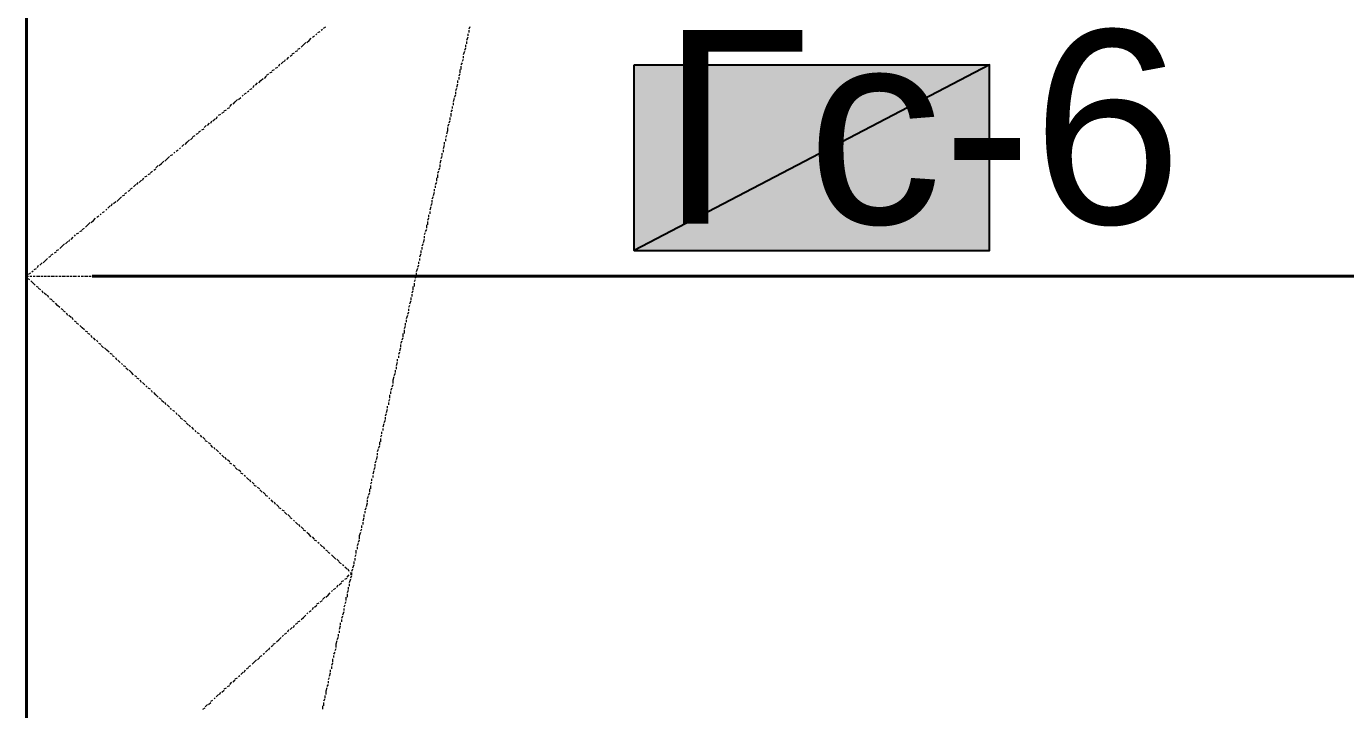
# Model space of a CAD drawing. Extents: x 8 to 21351, y 0 to 420.
# Drawn here: x 15752.01 to 15777, y 187.61 to 200.54 of the extents above; entities that cross this region are included whole.
import ezdxf

# ---------------------------------------------------------------- set-up
doc = ezdxf.new("R2010")
doc.units = 0
doc.styles.add('TEYPDFCAD_TEXT', font='arial.ttf')

msp = doc.modelspace()

# ---------------------------------------------------------------- hatches: boundary and pattern name
at = {"true_color": 0xffffff}
h = msp.add_hatch(color=0, dxfattribs=at)
h.paths.add_polyline_path([(15763.523, 199.813), (15770.254, 199.813), (15763.523, 196.3)])
h.paths.add_polyline_path([(15770.254, 199.813), (15763.523, 196.3), (15770.254, 196.3)])

# ---------------------------------------------------------------- linework, layer by layer
at = {"color": 7, "lineweight": 40}
for p, q in [((15752.008, 262.065), (15752.008, 174.561)), ((15780.753, 195.813), (15753.257, 195.813))]:
    msp.add_line(p, q, dxfattribs=at)
at = {"color": 7, "lineweight": 5}
for p, q in [((15752.008, 200.533), (15752.008, 200.491)), ((15752.008, 200.47), (15752.008, 200.427)), ((15757.533, 200.427), (15757.575, 200.448)), ((15757.596, 200.47), (15757.618, 200.491)), ((15757.639, 200.512), (15757.681, 200.533)), ((15760.412, 200.533), (15760.39, 200.491)), ((15760.39, 200.47), (15760.39, 200.427)), ((15752.008, 200.406), (15752.008, 200.364)), ((15752.008, 200.343), (15752.008, 200.279)), ((15752.008, 200.258), (15752.008, 200.215)), ((15752.008, 200.194), (15752.008, 200.152)), ((15757.215, 200.152), (15757.258, 200.194)), ((15757.258, 200.194), (15757.3, 200.237)), ((15757.321, 200.237), (15757.364, 200.279)), ((15757.364, 200.279), (15757.406, 200.321)), ((15757.427, 200.343), (15757.469, 200.364)), ((15757.491, 200.385), (15757.512, 200.406)), ((15760.327, 200.194), (15760.327, 200.152)), ((15760.369, 200.343), (15760.348, 200.279)), ((15760.348, 200.258), (15760.348, 200.215)), ((15760.369, 200.406), (15760.369, 200.364)), ((15752.008, 200.131), (15752.008, 200.067)), ((15752.008, 200.046), (15752.008, 200.004)), ((15752.008, 199.983), (15752.008, 199.94)), ((15756.94, 199.919), (15756.983, 199.962)), ((15757.004, 199.983), (15757.046, 200.004)), ((15757.046, 200.025), (15757.088, 200.046)), ((15757.11, 200.067), (15757.152, 200.089)), ((15757.152, 200.11), (15757.194, 200.131)), ((15760.306, 200.067), (15760.285, 200.004)), ((15760.285, 199.983), (15760.285, 199.94)), ((15760.327, 200.131), (15760.306, 200.089)), ((15752.008, 199.919), (15752.008, 199.856)), ((15752.008, 199.834), (15752.008, 199.792)), ((15752.008, 199.771), (15752.008, 199.729)), ((15752.008, 199.708), (15752.008, 199.644)), ((15756.665, 199.708), (15756.707, 199.729)), ((15756.729, 199.75), (15756.771, 199.771)), ((15756.792, 199.792), (15756.813, 199.834)), ((15756.834, 199.834), (15756.877, 199.877)), ((15756.898, 199.877), (15756.919, 199.919)), ((15760.221, 199.729), (15760.221, 199.665)), ((15760.263, 199.856), (15760.242, 199.813)), ((15760.242, 199.792), (15760.242, 199.729)), ((15760.285, 199.919), (15760.263, 199.877)), ((15752.008, 199.623), (15752.008, 199.581)), ((15752.008, 199.559), (15752.008, 199.517)), ((15752.008, 199.496), (15752.008, 199.453)), ((15756.348, 199.432), (15756.39, 199.475)), ((15756.411, 199.475), (15756.453, 199.517)), ((15756.453, 199.517), (15756.496, 199.559)), ((15756.517, 199.559), (15756.559, 199.602)), ((15756.559, 199.623), (15756.602, 199.644)), ((15756.623, 199.665), (15756.665, 199.686)), ((15760.179, 199.453), (15760.158, 199.39)), ((15760.179, 199.517), (15760.179, 199.475)), ((15760.221, 199.644), (15760.2, 199.602)), ((15760.2, 199.581), (15760.2, 199.538)), ((15752.008, 199.432), (15752.008, 199.369)), ((15752.008, 199.348), (15752.008, 199.305)), ((15752.008, 199.284), (15752.008, 199.242)), ((15752.008, 199.221), (15752.008, 199.157)), ((15756.03, 199.157), (15756.072, 199.2)), ((15756.094, 199.221), (15756.115, 199.242)), ((15756.136, 199.263), (15756.178, 199.284)), ((15756.199, 199.305), (15756.221, 199.327)), ((15756.242, 199.348), (15756.284, 199.369)), ((15756.305, 199.39), (15756.326, 199.432)), ((15760.136, 199.242), (15760.115, 199.2)), ((15760.158, 199.369), (15760.136, 199.327)), ((15760.136, 199.305), (15760.136, 199.263)), ((15752.008, 199.136), (15752.008, 199.094)), ((15752.008, 199.072), (15752.008, 199.03)), ((15752.008, 199.009), (15752.008, 198.946)), ((15755.755, 198.946), (15755.797, 198.967)), ((15755.818, 198.988), (15755.861, 199.009)), ((15755.861, 199.03), (15755.903, 199.072)), ((15755.924, 199.072), (15755.967, 199.115)), ((15755.967, 199.115), (15756.009, 199.157)), ((15760.073, 198.967), (15760.052, 198.924)), ((15760.073, 199.03), (15760.073, 198.988)), ((15760.115, 199.178), (15760.094, 199.115)), ((15760.094, 199.094), (15760.094, 199.051)), ((15752.008, 198.924), (15752.008, 198.882)), ((15752.008, 198.861), (15752.008, 198.818)), ((15752.008, 198.797), (15752.008, 198.734)), ((15752.008, 198.734), (15752.008, 198.67)), ((15755.437, 198.67), (15755.48, 198.713)), ((15755.501, 198.713), (15755.522, 198.755)), ((15755.543, 198.755), (15755.586, 198.797)), ((15755.607, 198.797), (15755.628, 198.84)), ((15755.649, 198.861), (15755.691, 198.882)), ((15755.713, 198.903), (15755.755, 198.924)), ((15760.031, 198.755), (15760.009, 198.713)), ((15760.031, 198.818), (15760.031, 198.776)), ((15760.052, 198.903), (15760.052, 198.84)), ((15752.008, 198.649), (15752.008, 198.607)), ((15752.008, 198.586), (15752.008, 198.543)), ((15752.008, 198.522), (15752.008, 198.459)), ((15755.162, 198.459), (15755.205, 198.48)), ((15755.226, 198.501), (15755.268, 198.522)), ((15755.268, 198.543), (15755.31, 198.565)), ((15755.332, 198.586), (15755.374, 198.607)), ((15755.374, 198.628), (15755.416, 198.67)), ((15759.967, 198.48), (15759.946, 198.438)), ((15759.988, 198.565), (15759.967, 198.501)), ((15760.009, 198.691), (15759.988, 198.649)), ((15759.988, 198.628), (15759.988, 198.565)), ((15752.008, 198.438), (15752.008, 198.395)), ((15752.008, 198.374), (15752.008, 198.332)), ((15752.008, 198.31), (15752.008, 198.247)), ((15752.008, 198.226), (15752.008, 198.184)), ((15754.845, 198.184), (15754.887, 198.205)), ((15754.908, 198.226), (15754.929, 198.247)), ((15754.951, 198.268), (15754.993, 198.31)), ((15755.014, 198.31), (15755.056, 198.353)), ((15755.056, 198.353), (15755.099, 198.395)), ((15755.12, 198.395), (15755.162, 198.438)), ((15759.925, 198.289), (15759.904, 198.226)), ((15759.904, 198.205), (15759.904, 198.162)), ((15759.925, 198.353), (15759.925, 198.31)), ((15759.946, 198.416), (15759.946, 198.374)), ((15752.008, 198.162), (15752.008, 198.12)), ((15752.008, 198.099), (15752.008, 198.035)), ((15752.008, 198.014), (15752.008, 197.972)), ((15752.008, 197.951), (15752.008, 197.908)), ((15754.527, 197.908), (15754.57, 197.951)), ((15754.57, 197.951), (15754.612, 197.993)), ((15754.633, 197.993), (15754.675, 198.035)), ((15754.675, 198.035), (15754.718, 198.078)), ((15754.739, 198.099), (15754.781, 198.12)), ((15754.802, 198.141), (15754.824, 198.162)), ((15759.861, 198.014), (15759.84, 197.951)), ((15759.882, 198.078), (15759.861, 198.035)), ((15759.882, 198.141), (15759.882, 198.099)), ((15752.008, 197.887), (15752.008, 197.824)), ((15752.008, 197.824), (15752.008, 197.76)), ((15752.008, 197.739), (15752.008, 197.697)), ((15754.252, 197.697), (15754.294, 197.718)), ((15754.316, 197.739), (15754.358, 197.76)), ((15754.358, 197.781), (15754.4, 197.803)), ((15754.421, 197.824), (15754.464, 197.845)), ((15754.464, 197.866), (15754.506, 197.908)), ((15759.819, 197.803), (15759.798, 197.76)), ((15759.798, 197.739), (15759.798, 197.675)), ((15759.84, 197.866), (15759.819, 197.824)), ((15759.84, 197.929), (15759.84, 197.887)), ((15752.008, 197.675), (15752.008, 197.633)), ((15752.008, 197.612), (15752.008, 197.548)), ((15752.008, 197.527), (15752.008, 197.485)), ((15752.008, 197.464), (15752.008, 197.422)), ((15753.977, 197.464), (15754.019, 197.485)), ((15754.04, 197.506), (15754.083, 197.548)), ((15754.104, 197.548), (15754.125, 197.591)), ((15754.146, 197.591), (15754.189, 197.633)), ((15754.21, 197.633), (15754.231, 197.675)), ((15759.734, 197.464), (15759.734, 197.422)), ((15759.777, 197.591), (15759.755, 197.548)), ((15759.755, 197.527), (15759.755, 197.485)), ((15759.777, 197.675), (15759.777, 197.612)), ((15752.008, 197.4), (15752.008, 197.337)), ((15752.008, 197.316), (15752.008, 197.273)), ((15752.008, 197.252), (15752.008, 197.21)), ((15753.659, 197.189), (15753.702, 197.231)), ((15753.723, 197.231), (15753.765, 197.273)), ((15753.765, 197.273), (15753.808, 197.316)), ((15753.829, 197.337), (15753.871, 197.358)), ((15753.871, 197.379), (15753.913, 197.4)), ((15753.935, 197.422), (15753.977, 197.443)), ((15759.713, 197.316), (15759.692, 197.273)), ((15759.692, 197.252), (15759.692, 197.21)), ((15759.734, 197.4), (15759.713, 197.337)), ((15752.008, 197.189), (15752.008, 197.125)), ((15752.008, 197.104), (15752.008, 197.062)), ((15752.008, 197.041), (15752.008, 196.998)), ((15752.008, 196.977), (15752.008, 196.913)), ((15753.342, 196.935), (15753.384, 196.956)), ((15753.405, 196.977), (15753.427, 196.998)), ((15753.448, 197.019), (15753.49, 197.041)), ((15753.511, 197.062), (15753.532, 197.083)), ((15753.554, 197.104), (15753.596, 197.146)), ((15753.617, 197.146), (15753.638, 197.189)), ((15759.628, 196.977), (15759.628, 196.935)), ((15759.671, 197.125), (15759.65, 197.062)), ((15759.65, 197.041), (15759.65, 196.998)), ((15759.692, 197.189), (15759.671, 197.146)), ((15752.008, 196.913), (15752.008, 196.85)), ((15752.008, 196.829), (15752.008, 196.786)), ((15752.008, 196.765), (15752.008, 196.723)), ((15752.008, 196.702), (15752.008, 196.638)), ((15753.067, 196.702), (15753.109, 196.723)), ((15753.13, 196.744), (15753.173, 196.786)), ((15753.173, 196.786), (15753.215, 196.829)), ((15753.236, 196.829), (15753.278, 196.871)), ((15753.278, 196.871), (15753.321, 196.913)), ((15759.586, 196.702), (15759.565, 196.66)), ((15759.586, 196.786), (15759.586, 196.723)), ((15759.628, 196.913), (15759.607, 196.871)), ((15759.607, 196.85), (15759.607, 196.786)), ((15752.008, 196.617), (15752.008, 196.575)), ((15752.008, 196.554), (15752.008, 196.511)), ((15752.008, 196.49), (15752.008, 196.427)), ((15752.749, 196.427), (15752.792, 196.469)), ((15752.813, 196.469), (15752.834, 196.511)), ((15752.855, 196.511), (15752.897, 196.554)), ((15752.919, 196.575), (15752.94, 196.596)), ((15752.961, 196.617), (15753.003, 196.638)), ((15753.024, 196.66), (15753.067, 196.681)), ((15759.544, 196.511), (15759.523, 196.448)), ((15759.565, 196.638), (15759.544, 196.596)), ((15759.544, 196.575), (15759.544, 196.532)), ((15752.008, 196.405), (15752.008, 196.363)), ((15752.008, 196.342), (15752.008, 196.3)), ((15752.008, 196.279), (15752.008, 196.215)), ((15752.474, 196.215), (15752.516, 196.236)), ((15752.538, 196.257), (15752.58, 196.279)), ((15752.58, 196.3), (15752.622, 196.321)), ((15752.643, 196.342), (15752.686, 196.384)), ((15752.686, 196.384), (15752.728, 196.427)), ((15759.48, 196.236), (15759.459, 196.173)), ((15759.48, 196.3), (15759.48, 196.257)), ((15759.523, 196.427), (15759.501, 196.384)), ((15759.501, 196.363), (15759.501, 196.321)), ((15752.008, 196.194), (15752.008, 196.151)), ((15752.008, 196.13), (15752.008, 196.088)), ((15752.008, 196.067), (15752.008, 196.003)), ((15752.008, 196.003), (15752.008, 195.94)), ((15752.157, 195.94), (15752.199, 195.961)), ((15752.22, 195.982), (15752.241, 196.024)), ((15752.262, 196.024), (15752.305, 196.067)), ((15752.326, 196.067), (15752.368, 196.109)), ((15752.368, 196.109), (15752.411, 196.151)), ((15752.432, 196.173), (15752.474, 196.194)), ((15759.417, 195.961), (15759.396, 195.898)), ((15759.438, 196.024), (15759.417, 195.982)), ((15759.438, 196.088), (15759.438, 196.046)), ((15759.459, 196.151), (15759.459, 196.109)), ((15752.008, 195.919), (15752.008, 195.876)), ((15752.008, 195.855), (15752.008, 195.813)), ((15752.008, 195.813), (15752.03, 195.834)), ((15752.008, 195.813), (15752.051, 195.813)), ((15752.03, 195.792), (15752.008, 195.813)), ((15752.008, 195.792), (15752.008, 195.728)), ((15752.008, 195.707), (15752.008, 195.665)), ((15752.072, 195.749), (15752.03, 195.77)), ((15752.051, 195.855), (15752.093, 195.876)), ((15752.072, 195.813), (15752.114, 195.813)), ((15752.135, 195.686), (15752.093, 195.728)), ((15752.114, 195.898), (15752.135, 195.919)), ((15752.135, 195.813), (15752.178, 195.813)), ((15752.199, 195.813), (15752.262, 195.813)), ((15752.284, 195.813), (15752.326, 195.813)), ((15752.347, 195.813), (15752.389, 195.813)), ((15752.411, 195.813), (15752.453, 195.813)), ((15752.474, 195.813), (15752.538, 195.813)), ((15752.559, 195.813), (15752.601, 195.813)), ((15752.622, 195.813), (15752.665, 195.813)), ((15752.686, 195.813), (15752.749, 195.813)), ((15752.77, 195.813), (15752.813, 195.813)), ((15752.834, 195.813), (15752.876, 195.813)), ((15752.897, 195.813), (15752.961, 195.813)), ((15752.982, 195.813), (15753.024, 195.813)), ((15753.046, 195.813), (15753.088, 195.813)), ((15753.109, 195.813), (15753.173, 195.813)), ((15753.194, 195.813), (15753.236, 195.813)), ((15753.257, 195.813), (15753.3, 195.813)), ((15753.321, 195.813), (15753.363, 195.813)), ((15753.384, 195.813), (15753.448, 195.813)), ((15753.469, 195.813), (15753.511, 195.813)), ((15753.532, 195.813), (15753.575, 195.813)), ((15753.596, 195.813), (15753.659, 195.813)), ((15753.681, 195.813), (15753.723, 195.813)), ((15753.744, 195.813), (15753.786, 195.813)), ((15753.808, 195.813), (15753.871, 195.813)), ((15753.892, 195.813), (15753.935, 195.813)), ((15753.956, 195.813), (15753.998, 195.813)), ((15754.019, 195.813), (15754.083, 195.813)), ((15754.083, 195.813), (15754.146, 195.813)), ((15754.167, 195.813), (15754.21, 195.813)), ((15754.231, 195.813), (15754.273, 195.813)), ((15754.294, 195.813), (15754.358, 195.813)), ((15754.379, 195.813), (15754.421, 195.813)), ((15754.443, 195.813), (15754.485, 195.813)), ((15754.506, 195.813), (15754.57, 195.813)), ((15754.591, 195.813), (15754.633, 195.813)), ((15754.654, 195.813), (15754.697, 195.813)), ((15754.718, 195.813), (15754.781, 195.813)), ((15754.802, 195.813), (15754.845, 195.813)), ((15754.866, 195.813), (15754.908, 195.813)), ((15754.929, 195.813), (15754.993, 195.813)), ((15754.993, 195.813), (15755.056, 195.813)), ((15755.078, 195.813), (15755.12, 195.813)), ((15755.141, 195.813), (15755.183, 195.813)), ((15755.205, 195.813), (15755.268, 195.813)), ((15755.289, 195.813), (15755.332, 195.813)), ((15755.353, 195.813), (15755.395, 195.813)), ((15755.416, 195.813), (15755.48, 195.813)), ((15755.501, 195.813), (15755.543, 195.813)), ((15755.564, 195.813), (15755.607, 195.813)), ((15755.628, 195.813), (15755.691, 195.813)), ((15755.713, 195.813), (15755.755, 195.813)), ((15755.776, 195.813), (15755.818, 195.813)), ((15755.84, 195.813), (15755.903, 195.813)), ((15755.903, 195.813), (15755.967, 195.813)), ((15755.988, 195.813), (15756.03, 195.813)), ((15756.051, 195.813), (15756.094, 195.813)), ((15756.115, 195.813), (15756.178, 195.813)), ((15756.199, 195.813), (15756.242, 195.813)), ((15756.263, 195.813), (15756.305, 195.813)), ((15756.326, 195.813), (15756.39, 195.813)), ((15756.411, 195.813), (15756.453, 195.813)), ((15756.475, 195.813), (15756.517, 195.813)), ((15756.538, 195.813), (15756.602, 195.813)), ((15756.623, 195.813), (15756.665, 195.813)), ((15756.686, 195.813), (15756.729, 195.813)), ((15756.75, 195.813), (15756.813, 195.813)), ((15756.813, 195.813), (15756.877, 195.813)), ((15756.898, 195.813), (15756.94, 195.813)), ((15756.961, 195.813), (15757.004, 195.813)), ((15757.025, 195.813), (15757.088, 195.813)), ((15757.11, 195.813), (15757.152, 195.813)), ((15757.173, 195.813), (15757.215, 195.813)), ((15757.237, 195.813), (15757.3, 195.813)), ((15757.321, 195.813), (15757.364, 195.813)), ((15757.385, 195.813), (15757.427, 195.813)), ((15757.448, 195.813), (15757.512, 195.813)), ((15757.533, 195.813), (15757.575, 195.813)), ((15757.596, 195.813), (15757.639, 195.813)), ((15757.66, 195.813), (15757.723, 195.813)), ((15757.723, 195.813), (15757.787, 195.813)), ((15757.808, 195.813), (15757.85, 195.813)), ((15757.872, 195.813), (15757.914, 195.813)), ((15757.935, 195.813), (15757.999, 195.813)), ((15758.02, 195.813), (15758.062, 195.813)), ((15758.083, 195.813), (15758.126, 195.813)), ((15758.147, 195.813), (15758.21, 195.813)), ((15758.231, 195.813), (15758.274, 195.813)), ((15758.295, 195.813), (15758.337, 195.813)), ((15758.358, 195.813), (15758.422, 195.813)), ((15758.443, 195.813), (15758.485, 195.813)), ((15758.507, 195.813), (15758.549, 195.813)), ((15758.57, 195.813), (15758.634, 195.813)), ((15758.634, 195.813), (15758.697, 195.813)), ((15758.718, 195.813), (15758.761, 195.813)), ((15758.782, 195.813), (15758.824, 195.813)), ((15758.845, 195.813), (15758.909, 195.813)), ((15758.93, 195.813), (15758.972, 195.813)), ((15758.993, 195.813), (15759.036, 195.813)), ((15759.057, 195.813), (15759.12, 195.813)), ((15759.142, 195.813), (15759.184, 195.813)), ((15759.205, 195.813), (15759.247, 195.813)), ((15759.269, 195.813), (15759.332, 195.813)), ((15759.353, 195.813), (15759.374, 195.813)), ((15759.374, 195.749), (15759.353, 195.707)), ((15759.396, 195.813), (15759.374, 195.77)), ((15759.396, 195.876), (15759.396, 195.834)), ((15752.008, 195.643), (15752.008, 195.601)), ((15752.008, 195.58), (15752.008, 195.517)), ((15752.008, 195.495), (15752.008, 195.453)), ((15752.178, 195.643), (15752.135, 195.686)), ((15752.241, 195.601), (15752.199, 195.622)), ((15752.284, 195.559), (15752.241, 195.58)), ((15752.326, 195.495), (15752.305, 195.538)), ((15752.389, 195.453), (15752.347, 195.495)), ((15752.432, 195.411), (15752.411, 195.453)), ((15759.332, 195.538), (15759.311, 195.495)), ((15759.311, 195.474), (15759.311, 195.432)), ((15759.332, 195.622), (15759.332, 195.559)), ((15759.353, 195.686), (15759.353, 195.622)), ((15752.008, 195.432), (15752.008, 195.389)), ((15752.008, 195.368), (15752.008, 195.305)), ((15752.008, 195.284), (15752.008, 195.241)), ((15752.008, 195.22), (15752.008, 195.178)), ((15752.495, 195.368), (15752.453, 195.389)), ((15752.538, 195.326), (15752.495, 195.347)), ((15752.601, 195.262), (15752.559, 195.305)), ((15752.643, 195.22), (15752.601, 195.262)), ((15752.707, 195.178), (15752.665, 195.199)), ((15759.269, 195.262), (15759.247, 195.22)), ((15759.247, 195.199), (15759.247, 195.157)), ((15759.29, 195.347), (15759.269, 195.284)), ((15759.29, 195.411), (15759.29, 195.368)), ((15752.008, 195.157), (15752.008, 195.093)), ((15752.008, 195.093), (15752.008, 195.03)), ((15752.008, 195.008), (15752.008, 194.966)), ((15752.008, 194.945), (15752.008, 194.903)), ((15752.749, 195.136), (15752.707, 195.157)), ((15752.792, 195.072), (15752.77, 195.114)), ((15752.855, 195.03), (15752.813, 195.072)), ((15752.897, 194.987), (15752.876, 195.03)), ((15752.961, 194.945), (15752.919, 194.966)), ((15759.226, 195.072), (15759.205, 195.008)), ((15759.205, 194.987), (15759.205, 194.945)), ((15759.247, 195.136), (15759.226, 195.093)), ((15752.008, 194.881), (15752.008, 194.818)), ((15752.008, 194.797), (15752.008, 194.755)), ((15752.008, 194.733), (15752.008, 194.691)), ((15753.003, 194.903), (15752.961, 194.924)), ((15753.067, 194.839), (15753.024, 194.881)), ((15753.109, 194.797), (15753.067, 194.839)), ((15753.173, 194.755), (15753.13, 194.776)), ((15753.215, 194.712), (15753.173, 194.733)), ((15759.142, 194.733), (15759.142, 194.67)), ((15759.184, 194.86), (15759.163, 194.818)), ((15759.163, 194.797), (15759.163, 194.733)), ((15759.184, 194.924), (15759.184, 194.881)), ((15752.008, 194.67), (15752.008, 194.606)), ((15752.008, 194.585), (15752.008, 194.543)), ((15752.008, 194.522), (15752.008, 194.479)), ((15752.008, 194.458), (15752.008, 194.395)), ((15753.257, 194.649), (15753.236, 194.691)), ((15753.321, 194.606), (15753.278, 194.649)), ((15753.363, 194.564), (15753.342, 194.606)), ((15753.427, 194.522), (15753.384, 194.543)), ((15753.469, 194.458), (15753.427, 194.5)), ((15753.532, 194.416), (15753.49, 194.458)), ((15759.099, 194.458), (15759.078, 194.395)), ((15759.12, 194.585), (15759.099, 194.543)), ((15759.099, 194.522), (15759.099, 194.479)), ((15759.142, 194.649), (15759.12, 194.606)), ((15752.008, 194.374), (15752.008, 194.331)), ((15752.008, 194.31), (15752.008, 194.268)), ((15752.008, 194.246), (15752.008, 194.183)), ((15753.575, 194.374), (15753.532, 194.416)), ((15753.638, 194.331), (15753.596, 194.352)), ((15753.681, 194.289), (15753.638, 194.31)), ((15753.723, 194.225), (15753.702, 194.268)), ((15753.786, 194.183), (15753.744, 194.225)), ((15759.036, 194.246), (15759.036, 194.204)), ((15759.078, 194.374), (15759.057, 194.331)), ((15759.057, 194.31), (15759.057, 194.268)), ((15752.008, 194.183), (15752.008, 194.119)), ((15752.008, 194.098), (15752.008, 194.056)), ((15752.008, 194.035), (15752.008, 193.993)), ((15752.008, 193.971), (15752.008, 193.908)), ((15753.829, 194.141), (15753.808, 194.162)), ((15753.892, 194.098), (15753.85, 194.119)), ((15753.935, 194.035), (15753.892, 194.077)), ((15753.998, 193.993), (15753.956, 194.035)), ((15754.04, 193.95), (15753.998, 193.993)), ((15758.993, 193.971), (15758.972, 193.929)), ((15758.993, 194.035), (15758.993, 193.993)), ((15759.036, 194.183), (15759.015, 194.119)), ((15759.015, 194.098), (15759.015, 194.056)), ((15752.008, 193.887), (15752.008, 193.844)), ((15752.008, 193.823), (15752.008, 193.781)), ((15752.008, 193.76), (15752.008, 193.696)), ((15754.104, 193.908), (15754.062, 193.929)), ((15754.146, 193.865), (15754.104, 193.887)), ((15754.189, 193.802), (15754.167, 193.844)), ((15754.252, 193.76), (15754.21, 193.802)), ((15754.294, 193.717), (15754.273, 193.738)), ((15754.358, 193.675), (15754.316, 193.696)), ((15758.93, 193.696), (15758.909, 193.654)), ((15758.951, 193.76), (15758.93, 193.717)), ((15758.972, 193.908), (15758.951, 193.844)), ((15758.951, 193.844), (15758.951, 193.781)), ((15752.008, 193.675), (15752.008, 193.633)), ((15752.008, 193.611), (15752.008, 193.569)), ((15752.008, 193.548), (15752.008, 193.484)), ((15752.008, 193.463), (15752.008, 193.421)), ((15754.4, 193.611), (15754.379, 193.654)), ((15754.464, 193.569), (15754.421, 193.611)), ((15754.506, 193.527), (15754.464, 193.569)), ((15754.57, 193.484), (15754.527, 193.506)), ((15754.612, 193.421), (15754.57, 193.463)), ((15758.888, 193.484), (15758.866, 193.442)), ((15758.888, 193.569), (15758.888, 193.506)), ((15758.909, 193.633), (15758.909, 193.59)), ((15752.008, 193.4), (15752.008, 193.357)), ((15752.008, 193.336), (15752.008, 193.273)), ((15752.008, 193.273), (15752.008, 193.209)), ((15754.654, 193.379), (15754.633, 193.421)), ((15754.718, 193.336), (15754.675, 193.379)), ((15754.76, 193.294), (15754.739, 193.315)), ((15754.824, 193.252), (15754.781, 193.273)), ((15754.866, 193.188), (15754.845, 193.231)), ((15758.824, 193.209), (15758.803, 193.167)), ((15758.845, 193.294), (15758.824, 193.231)), ((15758.845, 193.357), (15758.845, 193.315)), ((15758.866, 193.421), (15758.866, 193.379)), ((15752.008, 193.188), (15752.008, 193.146)), ((15752.008, 193.125), (15752.008, 193.082)), ((15752.008, 193.061), (15752.008, 192.998)), ((15752.008, 192.976), (15752.008, 192.934)), ((15754.929, 193.146), (15754.887, 193.188)), ((15754.972, 193.103), (15754.929, 193.125)), ((15755.035, 193.061), (15754.993, 193.082)), ((15755.078, 192.998), (15755.035, 193.04)), ((15755.12, 192.955), (15755.099, 192.998)), ((15755.183, 192.913), (15755.141, 192.955)), ((15758.782, 193.019), (15758.761, 192.955)), ((15758.803, 193.082), (15758.782, 193.04)), ((15758.803, 193.146), (15758.803, 193.103)), ((15752.008, 192.913), (15752.008, 192.871)), ((15752.008, 192.85), (15752.008, 192.786)), ((15752.008, 192.765), (15752.008, 192.722)), ((15752.008, 192.701), (15752.008, 192.659)), ((15755.226, 192.871), (15755.205, 192.892)), ((15755.289, 192.828), (15755.247, 192.85)), ((15755.332, 192.765), (15755.31, 192.807)), ((15755.395, 192.722), (15755.353, 192.765)), ((15755.437, 192.68), (15755.395, 192.701)), ((15758.739, 192.807), (15758.718, 192.765)), ((15758.718, 192.744), (15758.718, 192.68)), ((15758.739, 192.871), (15758.739, 192.828)), ((15758.761, 192.934), (15758.761, 192.892)), ((15752.008, 192.638), (15752.008, 192.574)), ((15752.008, 192.553), (15752.008, 192.511)), ((15752.008, 192.49), (15752.008, 192.447)), ((15755.501, 192.638), (15755.459, 192.659)), ((15755.543, 192.574), (15755.501, 192.617)), ((15755.586, 192.532), (15755.564, 192.574)), ((15755.649, 192.49), (15755.607, 192.532)), ((15755.691, 192.447), (15755.67, 192.468)), ((15758.676, 192.532), (15758.655, 192.49)), ((15758.655, 192.468), (15758.655, 192.426)), ((15758.697, 192.595), (15758.676, 192.553)), ((15758.697, 192.68), (15758.697, 192.617)), ((15752.008, 192.426), (15752.008, 192.363)), ((15752.008, 192.363), (15752.008, 192.299)), ((15752.008, 192.278), (15752.008, 192.236)), ((15752.008, 192.214), (15752.008, 192.172)), ((15755.755, 192.384), (15755.713, 192.426)), ((15755.797, 192.341), (15755.776, 192.384)), ((15755.861, 192.299), (15755.818, 192.341)), ((15755.903, 192.257), (15755.861, 192.278)), ((15755.967, 192.214), (15755.924, 192.236)), ((15758.634, 192.32), (15758.612, 192.278)), ((15758.612, 192.257), (15758.612, 192.214)), ((15758.655, 192.405), (15758.634, 192.341)), ((15752.008, 192.151), (15752.008, 192.088)), ((15752.008, 192.066), (15752.008, 192.024)), ((15752.008, 192.003), (15752.008, 191.96)), ((15756.009, 192.151), (15755.967, 192.193)), ((15756.072, 192.109), (15756.03, 192.151)), ((15756.115, 192.066), (15756.072, 192.088)), ((15756.157, 192.024), (15756.136, 192.045)), ((15756.221, 191.96), (15756.178, 192.003)), ((15756.263, 191.918), (15756.242, 191.96)), ((15758.549, 191.982), (15758.549, 191.939)), ((15758.591, 192.13), (15758.57, 192.066)), ((15758.57, 192.045), (15758.57, 192.003)), ((15758.612, 192.193), (15758.591, 192.151)), ((15752.008, 191.939), (15752.008, 191.876)), ((15752.008, 191.855), (15752.008, 191.812)), ((15752.008, 191.791), (15752.008, 191.749)), ((15752.008, 191.728), (15752.008, 191.664)), ((15756.326, 191.876), (15756.284, 191.918)), ((15756.369, 191.833), (15756.326, 191.855)), ((15756.432, 191.791), (15756.39, 191.812)), ((15756.475, 191.728), (15756.432, 191.77)), ((15756.538, 191.685), (15756.496, 191.728)), ((15758.507, 191.707), (15758.485, 191.664)), ((15758.507, 191.791), (15758.507, 191.728)), ((15758.549, 191.918), (15758.528, 191.876)), ((15758.528, 191.855), (15758.528, 191.791)), ((15752.008, 191.643), (15752.008, 191.601)), ((15752.008, 191.579), (15752.008, 191.537)), ((15752.008, 191.516), (15752.008, 191.452)), ((15752.008, 191.452), (15752.008, 191.389)), ((15756.58, 191.643), (15756.538, 191.664)), ((15756.623, 191.601), (15756.602, 191.622)), ((15756.686, 191.537), (15756.644, 191.579)), ((15756.729, 191.495), (15756.707, 191.537)), ((15756.792, 191.452), (15756.75, 191.495)), ((15758.464, 191.516), (15758.443, 191.452)), ((15758.485, 191.643), (15758.464, 191.601)), ((15758.464, 191.579), (15758.464, 191.537)), ((15752.008, 191.368), (15752.008, 191.326)), ((15752.008, 191.304), (15752.008, 191.262)), ((15752.008, 191.241), (15752.008, 191.177)), ((15756.834, 191.41), (15756.792, 191.431)), ((15756.898, 191.368), (15756.856, 191.389)), ((15756.94, 191.304), (15756.898, 191.347)), ((15757.004, 191.262), (15756.961, 191.304)), ((15757.046, 191.22), (15757.004, 191.241)), ((15757.088, 191.177), (15757.067, 191.198)), ((15758.401, 191.241), (15758.38, 191.177)), ((15758.401, 191.304), (15758.401, 191.262)), ((15758.443, 191.431), (15758.422, 191.389)), ((15758.422, 191.368), (15758.422, 191.326)), ((15752.008, 191.156), (15752.008, 191.114)), ((15752.008, 191.093), (15752.008, 191.05)), ((15752.008, 191.029), (15752.008, 190.966)), ((15757.152, 191.114), (15757.11, 191.156)), ((15757.194, 191.071), (15757.173, 191.114)), ((15757.258, 191.029), (15757.215, 191.071)), ((15757.3, 190.987), (15757.258, 191.008)), ((15757.364, 190.923), (15757.321, 190.966)), ((15758.337, 190.966), (15758.316, 190.902)), ((15758.358, 191.029), (15758.337, 190.987)), ((15758.358, 191.093), (15758.358, 191.05)), ((15758.38, 191.156), (15758.38, 191.114)), ((15752.008, 190.945), (15752.008, 190.902)), ((15752.008, 190.881), (15752.008, 190.839)), ((15752.008, 190.817), (15752.008, 190.754)), ((15752.008, 190.733), (15752.008, 190.69)), ((15757.406, 190.881), (15757.364, 190.923)), ((15757.469, 190.839), (15757.427, 190.881)), ((15757.512, 190.796), (15757.469, 190.817)), ((15757.554, 190.754), (15757.533, 190.775)), ((15757.618, 190.69), (15757.575, 190.733)), ((15758.295, 190.754), (15758.274, 190.712)), ((15758.316, 190.817), (15758.295, 190.775)), ((15758.316, 190.902), (15758.316, 190.839)), ((15752.008, 190.669), (15752.008, 190.627)), ((15752.008, 190.606), (15752.008, 190.542)), ((15752.008, 190.542), (15752.008, 190.479)), ((15752.008, 190.458), (15752.008, 190.415)), ((15757.66, 190.648), (15757.639, 190.69)), ((15757.723, 190.606), (15757.681, 190.627)), ((15757.766, 190.564), (15757.723, 190.585)), ((15757.829, 190.5), (15757.787, 190.542)), ((15757.872, 190.458), (15757.829, 190.5)), ((15757.935, 190.415), (15757.893, 190.458)), ((15758.253, 190.542), (15758.231, 190.5)), ((15758.231, 190.479), (15758.231, 190.436)), ((15758.253, 190.627), (15758.253, 190.564)), ((15758.274, 190.69), (15758.274, 190.648)), ((15752.008, 190.394), (15752.008, 190.352)), ((15752.008, 190.331), (15752.008, 190.267)), ((15752.008, 190.246), (15752.008, 190.204)), ((15757.977, 190.373), (15757.935, 190.394)), ((15758.02, 190.331), (15757.999, 190.352)), ((15758.083, 190.267), (15758.041, 190.31)), ((15758.126, 190.225), (15758.104, 190.267)), ((15758.168, 190.183), (15758.147, 190.204)), ((15758.189, 190.267), (15758.168, 190.225)), ((15758.168, 190.204), (15758.168, 190.161)), ((15758.21, 190.352), (15758.189, 190.288)), ((15758.21, 190.415), (15758.21, 190.373)), ((15752.008, 190.183), (15752.008, 190.14)), ((15752.008, 190.119), (15752.008, 190.055)), ((15752.008, 190.034), (15752.008, 189.992)), ((15752.008, 189.971), (15752.008, 189.929)), ((15757.893, 189.929), (15757.914, 189.971)), ((15757.935, 189.971), (15757.977, 190.013)), ((15757.977, 190.034), (15758.02, 190.055)), ((15758.041, 190.077), (15758.083, 190.098)), ((15758.083, 190.119), (15758.126, 190.161)), ((15758.147, 190.077), (15758.126, 190.013)), ((15758.126, 189.992), (15758.126, 189.95)), ((15758.147, 190.161), (15758.168, 190.183)), ((15758.168, 190.14), (15758.147, 190.098)), ((15752.008, 189.907), (15752.008, 189.844)), ((15752.008, 189.823), (15752.008, 189.78)), ((15752.008, 189.759), (15752.008, 189.717)), ((15757.618, 189.696), (15757.66, 189.738)), ((15757.681, 189.738), (15757.723, 189.78)), ((15757.723, 189.78), (15757.766, 189.823)), ((15757.787, 189.844), (15757.808, 189.865)), ((15757.829, 189.886), (15757.872, 189.907)), ((15758.062, 189.738), (15758.062, 189.674)), ((15758.104, 189.865), (15758.083, 189.823)), ((15758.083, 189.802), (15758.083, 189.738)), ((15758.104, 189.929), (15758.104, 189.886)), ((15752.008, 189.696), (15752.008, 189.632)), ((15752.008, 189.632), (15752.008, 189.569)), ((15752.008, 189.548), (15752.008, 189.505)), ((15752.008, 189.484), (15752.008, 189.442)), ((15757.364, 189.463), (15757.406, 189.484)), ((15757.427, 189.505), (15757.448, 189.548)), ((15757.469, 189.548), (15757.512, 189.59)), ((15757.512, 189.611), (15757.554, 189.632)), ((15757.575, 189.653), (15757.618, 189.674)), ((15758.02, 189.463), (15757.999, 189.399)), ((15758.041, 189.59), (15758.02, 189.548)), ((15758.02, 189.526), (15758.02, 189.484)), ((15758.062, 189.653), (15758.041, 189.611)), ((15752.008, 189.421), (15752.008, 189.357)), ((15752.008, 189.336), (15752.008, 189.293)), ((15752.008, 189.272), (15752.008, 189.23)), ((15752.008, 189.209), (15752.008, 189.145)), ((15757.067, 189.167), (15757.088, 189.209)), ((15757.11, 189.23), (15757.152, 189.251)), ((15757.152, 189.272), (15757.194, 189.293)), ((15757.215, 189.315), (15757.258, 189.357)), ((15757.258, 189.357), (15757.3, 189.399)), ((15757.321, 189.421), (15757.342, 189.442)), ((15757.956, 189.251), (15757.956, 189.209)), ((15757.999, 189.378), (15757.977, 189.336)), ((15757.977, 189.315), (15757.977, 189.272)), ((15752.008, 189.124), (15752.008, 189.082)), ((15752.008, 189.061), (15752.008, 189.018)), ((15752.008, 188.997), (15752.008, 188.934)), ((15756.792, 188.934), (15756.834, 188.976)), ((15756.856, 188.997), (15756.877, 189.018)), ((15756.898, 189.04), (15756.94, 189.061)), ((15756.961, 189.082), (15756.983, 189.124)), ((15757.004, 189.124), (15757.046, 189.167)), ((15757.914, 188.976), (15757.893, 188.934)), ((15757.914, 189.04), (15757.914, 188.997)), ((15757.956, 189.188), (15757.935, 189.124)), ((15757.935, 189.103), (15757.935, 189.061)), ((15752.008, 188.912), (15752.008, 188.87)), ((15752.008, 188.849), (15752.008, 188.807)), ((15752.008, 188.786), (15752.008, 188.722)), ((15752.008, 188.722), (15752.008, 188.659)), ((15756.538, 188.701), (15756.58, 188.743)), ((15756.602, 188.743), (15756.623, 188.786)), ((15756.644, 188.807), (15756.686, 188.828)), ((15756.686, 188.849), (15756.729, 188.87)), ((15756.75, 188.891), (15756.792, 188.934)), ((15757.85, 188.701), (15757.829, 188.659)), ((15757.872, 188.764), (15757.85, 188.722)), ((15757.893, 188.912), (15757.872, 188.849)), ((15757.872, 188.849), (15757.872, 188.786)), ((15752.008, 188.637), (15752.008, 188.595)), ((15752.008, 188.574), (15752.008, 188.531)), ((15752.008, 188.51), (15752.008, 188.447)), ((15756.221, 188.426), (15756.263, 188.447)), ((15756.284, 188.468), (15756.326, 188.51)), ((15756.326, 188.51), (15756.369, 188.553)), ((15756.39, 188.553), (15756.432, 188.595)), ((15756.432, 188.616), (15756.475, 188.637)), ((15756.496, 188.659), (15756.517, 188.68)), ((15757.808, 188.489), (15757.787, 188.447)), ((15757.808, 188.574), (15757.808, 188.51)), ((15757.829, 188.637), (15757.829, 188.595)), ((15752.008, 188.426), (15752.008, 188.383)), ((15752.008, 188.362), (15752.008, 188.32)), ((15752.008, 188.299), (15752.008, 188.235)), ((15752.008, 188.214), (15752.008, 188.172)), ((15755.967, 188.193), (15756.009, 188.214)), ((15756.03, 188.235), (15756.051, 188.256)), ((15756.072, 188.277), (15756.115, 188.32)), ((15756.136, 188.32), (15756.157, 188.362)), ((15756.178, 188.383), (15756.221, 188.405)), ((15757.745, 188.214), (15757.723, 188.172)), ((15757.766, 188.299), (15757.745, 188.235)), ((15757.766, 188.362), (15757.766, 188.32)), ((15757.787, 188.426), (15757.787, 188.383)), ((15752.008, 188.15), (15752.008, 188.108)), ((15752.008, 188.087), (15752.008, 188.024)), ((15752.008, 188.002), (15752.008, 187.96)), ((15755.713, 187.939), (15755.755, 187.981)), ((15755.755, 188.002), (15755.797, 188.024)), ((15755.818, 188.045), (15755.861, 188.066)), ((15755.861, 188.087), (15755.903, 188.129)), ((15755.924, 188.129), (15755.967, 188.172)), ((15757.702, 188.024), (15757.681, 187.96)), ((15757.681, 187.96), (15757.681, 187.897)), ((15757.723, 188.087), (15757.702, 188.045)), ((15757.723, 188.15), (15757.723, 188.108)), ((15752.008, 187.939), (15752.008, 187.897)), ((15752.008, 187.875), (15752.008, 187.812)), ((15752.008, 187.812), (15752.008, 187.748)), ((15752.008, 187.727), (15752.008, 187.685)), ((15755.395, 187.664), (15755.437, 187.706)), ((15755.459, 187.706), (15755.501, 187.748)), ((15755.501, 187.769), (15755.543, 187.791)), ((15755.564, 187.812), (15755.586, 187.833)), ((15755.607, 187.854), (15755.649, 187.897)), ((15755.67, 187.897), (15755.691, 187.939)), ((15757.66, 187.812), (15757.639, 187.769)), ((15757.639, 187.748), (15757.639, 187.685)), ((15757.66, 187.875), (15757.66, 187.833)), ((15752.008, 187.664), (15752.008, 187.621)), ((15755.353, 187.621), (15755.395, 187.643)), ((15757.618, 187.685), (15757.618, 187.621))]:
    msp.add_line(p, q, dxfattribs=at)
at = {"lineweight": 25}
for p, q in [((15752.008, 200.406), (15752.008, 199.411)), ((15752.008, 197.908), (15752.008, 177.906))]:
    msp.add_line(p, q, dxfattribs=at)
at = {"color": 0, "lineweight": 0, "true_color": 0xffffff}
msp.add_line((15763.523, 196.3), (15770.254, 196.3), dxfattribs=at)
at = {"color": 0, "true_color": 0xffffff}
for points in [[(15763.523, 199.813), (15770.254, 199.813), (15763.523, 196.3)], [(15770.254, 199.813), (15763.523, 196.3), (15770.254, 196.3)]]:
    msp.add_lwpolyline(points, close=True, dxfattribs=at)

# ---------------------------------------------------------------- texts
at = {"color": 7, "style": 'TEYPDFCAD_TEXT'}
msp.add_text('Гс-6', height=3.6618, dxfattribs=at).set_placement((15764.031, 196.808))

doc.saveas('drawing.dxf')
